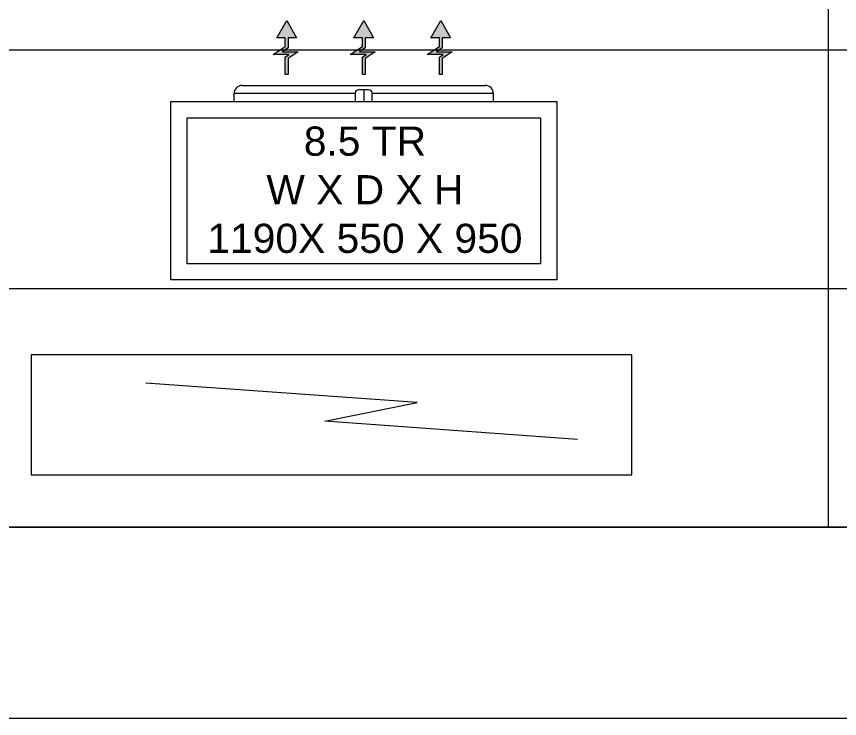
# Model space of a CAD drawing. Extents: x 3505867 to 4040009, y -660366 to -590408.
# Drawn here: x 3915257 to 3916253, y -625948 to -625098 of the extents above; entities that cross this region are included whole.
import ezdxf

# ---------------------------------------------------------------- set-up
doc = ezdxf.new("R2010")
doc.units = 0
doc.header["$LTSCALE"] = 6
doc.header["$MEASUREMENT"] = 0
doc.linetypes.add('ACAD_ISO04W100', pattern=[30, 24, -3, 0, -3])
doc.linetypes.add('CONTINU', pattern=[0])
doc.layers.get('0').update_dxf_attribs({"linetype": 'CONTINUOUS', "lineweight": 0})
for name, color, linetype, lineweight in [('axes', 40, 'ACAD_ISO04W100', 0), ('HTL-AC UNIT', 5, 'CONTINUOUS', 0), ('MEP_HVAC_SUPPLY_AIR_DUCT', 3, 'CONTINUOUS', 0)]:
    doc.layers.add(name, color=color, linetype=linetype, lineweight=lineweight)
doc.styles.add('ARIAL', font='arial.ttf')

# ---------------------------------------------------------------- blocks, each defined once
blk = doc.blocks.new('R.A.')
at = {"layer": 'HTL-AC UNIT'}
h = blk.add_hatch(color=95, dxfattribs=at)
h.set_gradient(color1=(76, 153, 76), color2=(69, 140, 69), one_color=1, tint=0.41, name='INVCURVED')
h.paths.add_polyline_path([(-529484.4, 102363.1), (-529397.6, 102363.1), (-529397.6, 102274.1), (-529522.2, 102189), (-529359.9, 102189), (-529397.6, 102163.4), (-529397.6, 101985.7), (-529368.3, 101985.7), (-529368.3, 102147.9), (-529265.1, 102218.3), (-529427.4, 102218.3), (-529368.3, 102258.6), (-529368.3, 102363.1), (-529281.5, 102363.1), (-529382.9, 102538.8)])
at = {"layer": 'HTL-AC UNIT', "color": 244}
blk.add_lwpolyline([(-529484.4, 102363.1), (-529382.9, 102538.8), (-529281.5, 102363.1), (-529368.3, 102363.1), (-529368.3, 102258.6), (-529427.4, 102218.3), (-529265.1, 102218.3), (-529368.3, 102147.9), (-529368.3, 101985.7), (-529397.6, 101985.7), (-529397.6, 102163.4), (-529359.9, 102189), (-529522.2, 102189), (-529397.6, 102274.1), (-529397.6, 102363.1)], close=True, dxfattribs=at)
blk = doc.blocks.new('ODU_8.5TR')
at = {"layer": 'HTL-AC UNIT', "color": 232, "lineweight": 0}
blk.add_line((3569880.5, -608043), (3569880.5, -608080.5), dxfattribs=at)
for points in [[(3569505.5, -608030.5, 0.414214), (3569480.5, -608055.5)], [(3569855.5, -608080.5), (3569855.5, -608053, -0.414214), (3569865.5, -608043), (3569895.5, -608043, -0.414214), (3569905.5, -608053), (3569905.5, -608080.5)], [(3570280.5, -608055.5, 0.414214), (3570255.5, -608030.5)]]:
    blk.add_lwpolyline(points, format="xyb", dxfattribs=at)
for points in [[(3569505.5, -608030.5), (3570255.5, -608030.5)], [(3569855.5, -608055.5), (3569480.5, -608055.5)], [(3569480.5, -608080.5), (3569480.5, -608055.5)], [(3570280.5, -608055.5), (3569905.5, -608055.5)], [(3570280.5, -608080.5), (3570280.5, -608055.5)]]:
    blk.add_lwpolyline(points, dxfattribs=at)
for points in [[(3569285.5, -608080.5), (3570475.5, -608080.5), (3570475.5, -608630.5), (3569285.5, -608630.5)], [(3569335.5, -608130.5), (3570425.5, -608130.5), (3570425.5, -608580.5), (3569335.5, -608580.5)]]:
    blk.add_lwpolyline(points, close=True, dxfattribs=at)
at = {"layer": 'HTL-AC UNIT', "xscale": 0.3, "yscale": 0.3, "zscale": 0.3}
for p in [(3728457.9, -638592.1), (3728695.4, -638592.1), (3728932.9, -638592.1)]:
    blk.add_blockref('R.A.', p, dxfattribs=at)
at = {"layer": 'HTL-AC UNIT', "insert": (3569884.1, -608352.9), "char_height": 90, "width": 1229.522, "attachment_point": 5, "style": 'ARIAL'}
blk.add_mtext('\\pxqc;{\\C7;8.5 TR\\PW X D X H\\P1190X 550 X 950}', dxfattribs=at)

msp = doc.modelspace()

# ---------------------------------------------------------------- linework, layer by layer
for points in [[(3942401.33, -593936.58), (3942401.33, -625948), (3897320.13, -625948), (3897320.13, -593936.58)], [(3942169.5, -594168.41), (3942169.5, -625716.17), (3897551.96, -625716.17), (3897551.96, -594168.41)]]:
    msp.add_lwpolyline(points, close=True)
at = {"layer": 'axes', "color": 7, "linetype": 'CONTINU', "lineweight": 0}
for p, q in [((3916239.44, -620915.34), (3916239.44, -625716.17)), ((3914556.69, -625138.2), (3919516.31, -625138.2)), ((3914556.69, -625427.18), (3919516.31, -625427.18)), ((3914556.69, -625716.17), (3919516.31, -625716.17))]:
    msp.add_line(p, q, dxfattribs=at)
at = {"layer": 'MEP_HVAC_SUPPLY_AIR_DUCT', "color": 1, "linetype": 'ByBlock'}
msp.add_lwpolyline([(3915275.36, -625653), (3916001.86, -625653), (3916001.86, -625507.7), (3915275.36, -625507.7)], close=True, dxfattribs=at)
msp.add_lwpolyline([(3915936.17, -625610.27), (3915630.51, -625588.01), (3915742.5, -625565.18), (3915413.94, -625541.87)], dxfattribs=at)

# ---------------------------------------------------------------- block references
at = {"layer": 'HTL-AC UNIT', "linetype": 'ByBlock', "xscale": 0.3923880951447943, "yscale": 0.3923880951447943, "zscale": 0.3923880951447943}
msp.add_blockref('ODU_8.5TR', (2514899.09, -386597.49), dxfattribs=at)

doc.saveas('drawing.dxf')
